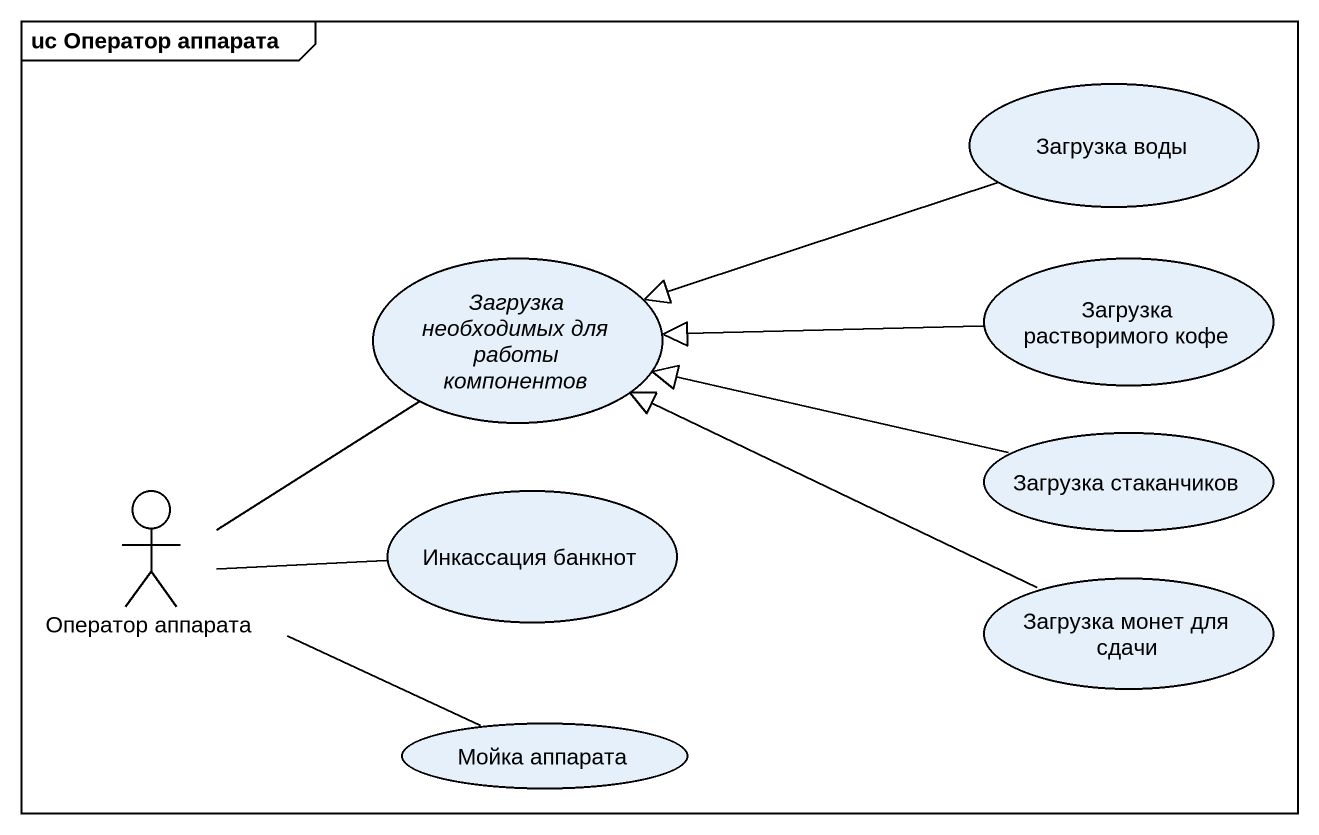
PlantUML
@startuml
mainframe uc Оператор аппарата
usecase "Загрузка воды" as Загрузка_воды
usecase "Загрузка необходимых для работы компонентов" as Загрузка_необходимых_для
usecase "Загрузка растворимого кофе" as Загрузка_растворимого_кофе
usecase "Загрузка стаканчиков" as Загрузка_стаканчиков
actor "Оператор аппарата" as Оператор_аппарата
usecase "Инкассация банкнот" as Инкассация_банкнот
usecase "Загрузка монет для сдачи" as Загрузка_монет_для_сдачи
usecase "Мойка аппарата" as Мойка_аппарата
Загрузка_воды -left-|> Загрузка_необходимых_для
Загрузка_растворимого_кофе -left-|> Загрузка_необходимых_для
Загрузка_стаканчиков -left-|> Загрузка_необходимых_для
Оператор_аппарата -up- Загрузка_необходимых_для
Оператор_аппарата -right- Мойка_аппарата
Инкассация_банкнот -left- Оператор_аппарата
Загрузка_монет_для_сдачи -left-|> Загрузка_необходимых_для
@enduml
